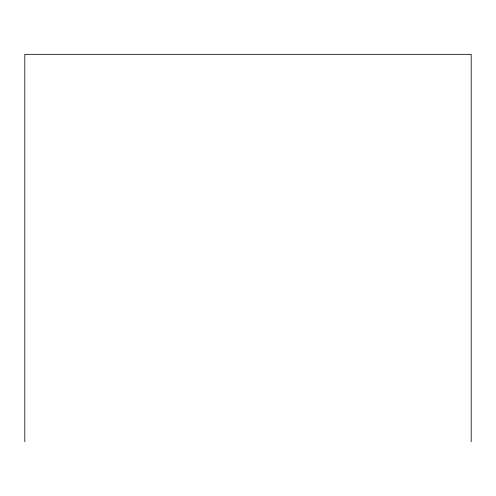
<?xml version="1.0" encoding="UTF-8"?>
<svg xmlns="http://www.w3.org/2000/svg" width="496" height="496" viewBox="0 0 496 496"><rect width="100%" height="100%" fill="white"/><g stroke="black" fill="none" stroke-linecap="round" stroke-linejoin="round"><path stroke-width="0.74" d="M471.2 441.663L471.2 54.337L24.8 54.337L24.8 441.663"/></g></svg>
